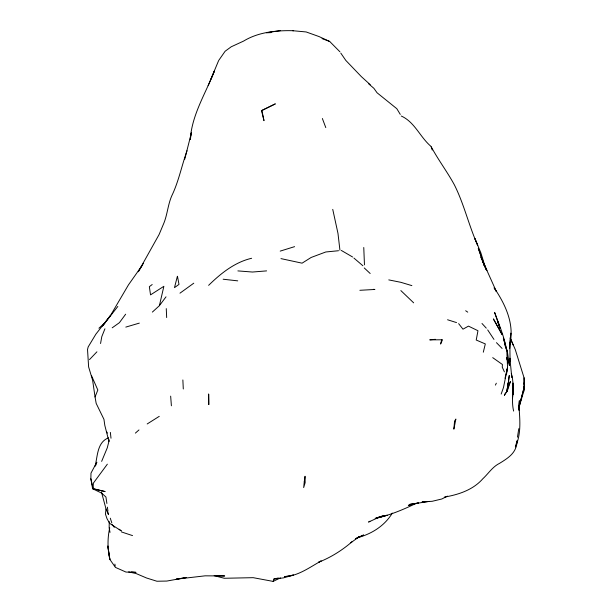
<?xml version="1.0" encoding="UTF-8"?>
<svg xmlns="http://www.w3.org/2000/svg" width="612" height="612" viewBox="0 0 612 612"><rect width="100%" height="100%" fill="white"/><g stroke="black" fill="none" stroke-linecap="round" stroke-linejoin="round"><path stroke-width="0.92" d="M109.242 521.631L109.15 527.911L110.015 532.394M507.042 360.001L507.088 357.301L507.034 359.137M498.902 325.362L497.87 321.828L499.95 328.139L494.595 312.372C499.308 325.064 504.51 337.487 506.82 350.936L503.355 337.862L506.82 350.936L507.555 367.468L503.492 387.503L501.174 394.052M106.893 503.469L105.945 497.036L101.607 493.081L92.611 488.751L90.859 478.737L90.989 473.107L96.834 462.213L95.61 465.594M523.765 387.067L523.627 391.726L518.693 408.411L520.407 401.082L518.762 408.892M506.675 370.161L506.552 373.833L507.555 367.468L505.015 378.285M513.636 411.08C510.576 398.687 515.174 385.812 511.349 373.527L511.793 377.344L509.873 358.158L510.094 361.799L509.811 342.544L509.635 348.641L510.76 333.127L509.957 344.043C514.508 323.587 505.29 304.263 494.098 287.747L496.37 291.503L480.925 257.132L486.877 270.466L483.449 263.099L478.301 248.311L483.449 263.099M92.611 488.751L105.126 491.551L93.047 488.575L93.384 483.098L107.345 464.171M523.994 387.128L523.627 391.726L524.048 387.419M524.209 384.367L524.048 377.757L515.258 349.544L510.209 338.023M523.941 386.975L523.444 392.346L524.43 381.613L524.186 384.298M524.216 385.698L524.048 377.757M512.451 398.649L513.086 392.858L513.131 383.036L513.407 394.426M105.998 509.016L105.432 514.042L107.024 518.716L109.693 523.39L121.352 530.941L119.156 529.242M518.693 407.906L519.358 400.692L518.984 410.231L518.938 406.116C519.94 419.893 521.401 433.984 515.365 446.989L517.094 440.732C516.857 452.543 508.717 457.677 499.652 463.292C492.561 466.711 488.452 473.581 482.822 478.768C473.03 489.952 458.503 494.687 444.289 497.12M190.271 139.398C191.9 114.781 205.548 93.59 214.368 71.145M517.454 437.205L518.777 428.675M190.317 139.329L191.434 132.735L184.725 159.258M100.559 343.523L101.791 336.646L104.935 328.805M101.646 461.372L107.276 447.823L109.311 439.814M95.051 466.336C97.691 456.322 96.987 442.323 108.531 437.817M109.724 527.858C107.398 538.246 107.483 549.025 109.854 559.406L115.431 567.393L125.957 572.059L136.032 572.365L131.419 571.876M152.365 312.089L159.38 305.686L163.878 286.301L150.544 294.869L149.343 286.668L152.204 284.542M483.304 352.206L485.316 343.936L476.22 340.027L477.972 330.725L468.471 326.127L462.963 329.172L458.64 323.633M177.358 276.356L174.489 287.655L178.995 284.381L177.465 276.287M441.765 339.568L440.594 344.043L442.476 339.782L429.762 339.859L435.407 339.308M187.027 150.743C181.688 165.684 178.75 181.32 171.834 195.687C167.696 205.028 167.39 215.47 163.175 224.803L159.089 234.541L138.312 271.713M128.673 571.906L136.094 573.543L146.566 578.003L156.917 581.239L166.846 581.056L186.239 577.537L176.141 579.189L205.127 575.831L224.703 575.953L214.169 575.663L224.267 578.271L253.192 577.674L273.151 581.4L273.916 579.013L278.406 577.957M108.967 441.573L104.836 425.493L103.941 419.312L96.176 403.392L95.051 396.981L97.828 390.012L91.471 375.577M208.164 85.649L218.484 60.94M210.964 79.093L214.391 71.091M505.527 392.743L504.387 395.352L507.317 390.93L510.446 381.475L508.174 386.677M495.399 385.116L496.332 383.196M138.327 271.682L143.422 263.298M141.984 265.677L128.466 284.871L110.497 315.486L95.885 334.152L88.166 346.935L87.531 349.551L88.618 366.909L92.611 380.19L95.051 396.981M218.775 60.359L225.109 51.255L231.221 46.787L243.568 41.096C258.096 32.222 275.805 30.348 292.536 30.692L293.523 30.776M166.013 296.835L159.38 305.686M110.489 315.371L102.502 326.02L117.841 306.436M392.315 513.07C384.688 525.8 371.606 534.016 357.462 537.718L363.49 535.041M125.651 314.201L119.394 322.692L112.195 327.818M89.497 359.596L96.918 351.816M208.623 285.345C220.764 273.457 234.71 262.211 251.631 258.279M98.922 328.246L104.904 322.822M135.39 433.112L138.97 429.938M179.974 293.179L193.775 283.188M159.258 416.344L147.186 423.963M369.923 521.225L368.546 522.082L377.696 517.836L387.174 515.22L376.457 518.127C390.28 515.059 403.43 509.544 416.129 503.37M321.032 561.028C309.458 567.423 298.189 576.037 284.488 576.665L293.477 575.028L283.425 577.896L273.916 579.013M357.974 537.367L359.213 536.663L350.837 542.768L351.831 541.934C342.001 550.418 330.717 557.471 318.623 562.237L321.025 560.982M261.523 110.634L275.216 103.925L261.523 110.634L263.994 120.671L261.974 110.81M355.61 538.606L357.186 537.78M447.502 496.125L441.803 498.994L432.194 501.289L422.104 501.886L429.379 501.412L409.803 504.38L418.47 502.957L408.326 505.367L415.188 503.431M273.151 581.4L280.388 577.889M355.74 538.805L363.49 535.072M280.204 251.111L294.594 246.651M375.156 518.295L383.969 515.648M125.812 327.099L139.329 323.113M378.866 517.063L383.992 515.625M268.27 32.482L280.495 30.6M338.528 250.729L325.798 251.976L311.148 257.461L302.076 263.168L280.962 258.616M266.595 270.887L252.481 272.034L237.884 270.902M359.871 290.295L374.888 289.453L373.412 289.323M266.373 32.796L271.032 32.612M292.536 30.692L306.168 31.954L319.005 36.552L329.692 41.463L339.905 51.775M223.15 279.225L237.731 280.854M388.773 279.891L400.829 282.316L411.868 285.62M447.563 319.762L456.529 322.593M121.482 531.943L132.536 535.607M322.05 38.602L329.692 41.463M368.638 83.806L373.886 88.319L377.046 92.764L396.798 108.684L400.279 114.39M341.351 250.453L352.611 257.002M401.265 116.02C414.707 122.033 420.054 137.057 430.84 146.26M465.671 310.735L467.744 312.151M492.714 357.645L502.444 364.522L502.253 367.162L504.41 371.874M353.874 258.035L362.908 265.769M370.252 84.708L361.378 76.645L345.803 60.412L340.777 53.076M364.239 267.941L370.183 273.503M400.852 290.578L413.658 302.841M496.462 342.666L502.108 348.45M481.988 323.48L486.28 328.154M111.958 524.469L114.352 527.314M493.976 339.423L487.688 329.906M106.457 431.483L107.421 433.112M510.171 337.923L513.445 345.566M483.717 263.673L485.943 269.318L480.818 252.741L474.82 238.443L477.72 245.335C468.807 225.591 464.095 204.11 454.349 184.801C447.227 171.712 438.146 159.778 431.146 146.666L432.233 150.039M101.416 491.933L105.975 508.74L108.446 514.577L107.819 511.93M322.363 118.506L325.791 127.61M483.243 262.64L484.245 265.646M110.298 518.203L111.805 522.908M483.273 262.762L484.115 265.409M332.744 209.373L337.977 233.402L339.935 250.224M90.859 478.737L93.047 488.575M504.41 341.06L505.305 346.469M114.88 564.103L115.186 566.001M508.557 359.611L509.429 365.639L507.134 349.873M107.406 507.157L107.926 511.012M110.359 432.393L110.994 438.23M512.542 385.69L513.009 390.265M513.2 392.093L513.384 393.921M170.656 396.14L171.398 405.787M182.866 379.953L183.294 388.987M166.265 308.609L166.671 317.559M363.765 247.5L364.461 264.843M507.631 363.597L507.44 357.454M454.555 421.263L453.859 429.157L455.879 419.044L454.555 421.263M304.279 481.606L303.674 487.573L305.151 482.646L305.044 476.266L304.279 481.606M509.23 375.63L507.317 390.93L509.23 375.63M508.633 381.307L506.637 391.963L508.633 381.307M524.262 386.876L520.345 401.931L524.262 386.876M498.742 328.468L493.394 318.921L502.207 334.749L498.742 328.468M109.854 559.406L107.865 546.118L109.854 559.406M513.116 388.788L512.519 384.466L513.116 388.788M208.776 404.593L208.661 394.136L208.776 404.593"/></g></svg>
